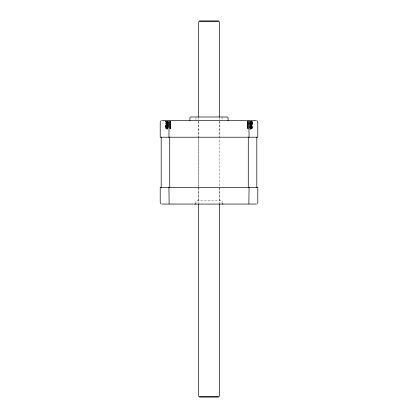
<?xml version="1.0" encoding="UTF-8"?>
<svg xmlns="http://www.w3.org/2000/svg" width="418" height="418" viewBox="0 0 418 418"><rect width="100%" height="100%" fill="white"/><g stroke="black" fill="none" stroke-linecap="round" stroke-linejoin="round"><path stroke-width="0.31" stroke-dasharray="2.09 1.57" d="M168.041 124.961L165.852 124.512L168.229 124.277M166.354 128.326L165.852 127.997L168.266 127.756M168.386 125.855L165.847 125.614L168.355 125.139M168.417 122.369L165.847 122.129L168.323 121.654M169.734 121.356L170.251 121.445L169.886 121.774M169.854 127.877L170.257 127.547L169.776 127.459M169.797 123.979L170.257 124.068L169.833 124.392M248.125 128.143L247.566 128.326L248.266 128.326L247.749 128.232L248.12 127.908M248.271 124.841L247.749 124.752L248.104 124.423M248.193 125.703L247.743 125.614L248.177 125.285M248.214 122.223L247.743 122.129L248.156 121.805M249.974 121.241L252.148 121.685L249.755 121.925M249.692 128.028L252.148 127.547L249.562 127.312M249.598 123.827L252.153 124.068L249.661 124.543M168.329 121.894C164.854 121.685 164.776 123.179 168.297 122.996M168.135 127.579C165.471 127.762 165.45 126.691 168.141 126.894M169.713 124.841L170.251 124.93L169.907 125.259M169.833 124.156L170.737 123.78L169.865 123.352M248.255 128.086L247.263 127.704L248.057 127.046M248.052 127.433L247.759 127.103M249.943 124.721L252.148 125.17L249.786 125.405M249.656 124.303C253.188 124.517 253.193 123.007 249.718 123.206M168.235 124.512C164.645 124.324 164.985 125.875 168.391 125.614M248.198 125.468L247.273 125.107L248.109 124.663M168.12 124.799L165.376 125.008L165.904 125.405M247.963 125.196L247.273 125.008L247.973 124.919M168.109 125.316L165.376 125.039M168.052 127.056L165.371 126.779L168.015 126.267M247.628 125.17L247.273 125.039M248.349 126.967L247.268 126.779L248.255 126.388M249.687 126.685L251.976 126.863L252.629 127.26L249.954 126.983M168.219 121.837L165.371 121.601L168.423 122.129M166.108 123.456L165.371 123.268L168.454 122.756M169.974 122.808L170.325 122.84L169.974 122.735M248.318 121.481L247.289 121.628L247.879 121.21M249.53 123.441L252.629 122.929L250.92 122.751M165.841 127.72L166.667 127.851L165.366 127.631L168.141 127.135M169.776 126.774L170.737 126.408L169.896 126.215M169.901 125.019L170.737 124.668L169.938 124.475M248.109 127.824L247.263 127.631L248.24 127.516M247.759 127.37L248.057 127.281M249.504 126.644L252.634 126.335L252.164 126.246L252.634 126.408L252.085 126.717L249.562 126.926M249.781 125.17L252.634 124.668L249.745 124.433M168.417 124.459C164.305 123.953 164.635 124.512 168.046 124.721M168.365 126.199L165.366 125.891L166.003 126.299L168.266 126.476M169.771 127.699L170.743 128.148L169.86 127.955M248.187 124.345L247.508 124.214M248.151 126.084L247.487 125.954M249.562 127.547L252.085 127.756L252.634 128.148L249.64 127.84M168.475 122.72L165.366 122.411M169.739 123.665L170.142 123.697L169.745 123.592M169.865 122.16L170.743 121.972L169.734 121.596M248.229 122.605L247.263 122.411L248.14 122.845M252.044 123.623L252.634 123.712L249.494 123.472M249.969 121.476L252.07 121.654L252.634 122.04L249.546 121.737M169.692 125.912L170.737 125.452L169.703 125.332M249.938 124.961L252.634 125.52L250.006 125.243M166.333 122.605L165.941 122.5M166.291 124.345L165.904 124.24M252.075 121.957L251.683 121.852M252.3 127.203L251.552 127.072M252.007 125.431L251.599 125.332M252.038 123.697L251.641 123.592M166.495 125.228L165.732 125.097M166.453 126.967L165.706 126.837M251.432 122.709L252.221 122.84M166.583 121.748L165.789 121.617M166.714 126.111L165.873 125.98M252.132 128.06L251.291 127.929M252.164 126.246L249.698 126.1M252.195 124.58L251.385 124.449M247.273 125.107L247.978 124.992M165.983 121.21L168.073 121.476M247.764 121.241L248.292 121.356M169.886 121.539L170.251 121.445M249.75 121.685L252.148 121.445M165.852 128.232L168.271 127.997M169.849 127.636L170.257 127.547M249.687 127.788L252.148 127.547M170.455 123.723L170.737 123.78L170.142 123.697M247.743 122.129L248.161 122.04M165.847 125.614L168.36 125.374M247.743 125.614L248.177 125.525M169.677 122.667L170.737 122.04L169.954 122.401M249.88 122.787L252.044 122.61L252.634 122.04L249.875 122.547M249.948 129.648L252.148 128.326M247.785 122.103L247.304 122.385L248.12 122.296M165.868 121.241L165.371 121.528L168.015 121.392M170.225 121.476L170.727 121.189M165.899 125.583L165.366 125.891L166.777 125.818M252.122 121.476L252.624 121.189M247.79 125.583L247.257 125.964L248.125 126.33M169.938 122.49L170.732 122.929L169.755 123.294M170.215 127.579L170.732 127.192L169.849 126.837M252.111 127.579L252.613 127.291L249.818 127.5M165.878 128.206L168.334 128.326M247.493 124.167L248.318 123.77M169.849 126.597L170.257 126.926L169.776 127.015M249.687 126.45L252.153 126.926L249.567 127.161M168.292 123.232L165.852 122.756L168.449 122.521M248.14 123.085L247.749 122.756L248.235 122.667M169.755 123.529L170.251 123.441L169.87 123.111M249.536 123.681C252.404 123.9 252.749 122.782 249.724 122.965M168.261 126.717L165.852 126.476L168.01 126.032M248.12 126.565L247.749 126.241L248.255 126.152M168.485 127.396L165.366 127.704L168.491 127.469M247.263 127.704L248.245 127.584M170.737 126.408L170.46 126.466M252.634 126.335L249.504 126.57M169.922 125.734L170.246 126.064L169.698 126.152M249.818 125.583L252.143 125.823L249.912 126.267M165.742 128.326L166.098 128.295M247.639 128.326L247.989 128.295M168.167 124.099L165.857 123.859L168.104 123.409M170.434 124.726L170.737 124.595L169.713 124.783M251.124 124.815L252.634 124.595L250.021 124.872M169.666 123.044L170.575 122.871M251.981 123.017L252.629 122.855L249.969 123.132M170.732 122.929L170.408 122.986M168.172 123.859L165.376 123.341L168.073 123.132M248.073 123.707L247.268 123.341L247.999 123.456M169.98 127.307L170.732 127.192L169.656 127.145M170.701 123.812L169.907 123.9M252.597 123.812L250.837 123.958M170.701 123.738L169.907 123.827M252.597 123.738L249.708 124.021M165.408 122.385L168.323 122.176M252.587 122.072L251.761 122.16M247.581 121.544L247.268 121.601L248.214 121.983M168.067 123.059L165.376 123.341M248.36 123.221L247.409 123.326M249.635 128.326L252.336 128.326C253.345 127.955 249.525 128.545 251.218 128.221M170.612 121.215L169.624 121.304M252.509 121.215L249.912 121.392M168.125 124.872L165.382 125.081L165.732 125.17M166.118 126.732L165.371 126.847L168.141 127.344M169.985 127.38L170.628 127.234M248.015 126.732L247.268 126.847L248.057 127.192M249.812 127.427L252.629 127.192L252.3 127.129M248.235 122.908L247.278 123.3M249.76 125.687L252.634 125.452L252.007 125.363M249.76 125.761L252.608 125.552L249.907 126.032M168.329 122.249L165.366 122.484L165.936 122.573M248.12 122.369L247.304 122.458L247.832 122.573M248.318 123.529L247.754 123.618L248.067 123.947M249.656 122.281L252.634 121.972L252.075 121.884M168.381 123.916L165.361 124.151L168.109 123.65M168.381 123.989L165.361 124.224L165.904 124.313M248.161 124.109L247.257 124.151L247.801 124.313M248.198 125.776L247.257 125.891L247.769 126.053M166.301 125.776L165.366 125.964L165.873 126.053M169.792 128.19L170.743 128.075L170.257 127.788M169.797 128.263L170.743 128.148L169.692 128.326M248.203 125.844L247.315 125.996M251.218 128.295L252.634 128.075L252.148 127.788M169.755 126.523L170.737 126.335L169.917 125.97M166.421 121.408L165.371 121.601L165.784 121.69M170.084 123.017L170.408 122.913M252.305 122.913L249.964 123.059M169.943 125.64L170.737 125.452L169.713 125.081M169.865 122.087L170.246 122.129M248.156 124.036L247.775 124.136M169.75 126.45L170.152 126.497M169.708 124.71L170.121 124.757M248.318 121.408L247.905 121.513M169.666 122.976L170.084 122.944M248.36 123.148L247.608 123.284M166.113 126.659L168.177 126.612M166.907 121.382L168.015 121.324M166.772 125.745L168.438 125.729M252.143 122.338L249.65 122.208M249.912 121.324L251.521 121.304M167.299 125.713L168.433 125.656M168.177 126.539L166.552 126.701M249.703 123.947L250.277 123.916M167.409 128.326L168.099 128.289M250.016 124.799L250.581 124.773M249.995 128.289L250.69 128.253M249.541 121.805L251.678 121.925M249.802 122.62L250.372 122.646M249.802 122.693L250.925 122.678M249.489 123.545L251.636 123.665M249.75 124.36L250.319 124.386M250.006 125.316L251.594 125.405M168.219 121.763L166.589 121.675M249.692 126.173L251.338 126.257M168.475 122.646L166.338 122.531M249.948 127.056L251.552 127.145M168.167 123.503L167.048 123.446M168.161 123.576L165.758 123.357M249.64 127.913L251.291 127.997M168.423 124.386L166.296 124.271M168.114 125.243L166.5 125.154M168.37 126.126L166.719 126.037M168.057 126.983L166.458 126.894M168.318 127.866L167.19 127.809M168.313 127.939L166.672 127.777M250.868 124.491L251.38 124.522M249.849 122.103L250.774 122.16M249.844 122.338L252.613 122.824L252.226 122.767M249.593 124.068L252.634 124.595M249.812 125.823L252.597 126.304M167.608 121.21L168.078 121.241M249.907 128.206L251.589 128.326M168.015 128.206L165.366 127.704M251.338 126.189L251.793 126.215M248.391 125.228L247.628 125.097M248.349 126.894L247.602 126.837M169.656 127.072L170.079 127.103M169.698 125.405L170.11 125.431M247.832 122.5L248.235 122.531M247.801 124.24L248.193 124.271M169.781 121.925L170.178 121.884M247.769 125.98L248.151 126.011M247.738 127.72L248.109 127.751M169.854 128.028L170.236 128.06M169.896 126.288L170.267 126.32M169.933 124.548L170.298 124.58M247.686 121.617L248.041 121.716M170.11 125.363L170.429 125.39M252.132 127.986L252.587 128.044M170.236 127.986L170.69 128.044M247.738 127.793L247.304 127.736M170.267 126.246L170.539 126.278M165.841 127.793L165.408 127.736M248.276 124.601L247.325 124.256M252.195 124.507L252.603 124.564M170.298 124.507L170.737 124.595M165.758 123.43L165.382 123.367M169.792 124.214L170.706 124.564M247.597 126.91L247.268 126.847L247.66 126.691M165.706 126.91L165.371 126.847L165.763 126.691M169.938 122.249L170.246 122.338M250.377 128.232L250.701 128.326M247.749 128.326L249.4 129.319M165.852 128.326L168.052 129.648M222.057 116.998L222.057 119.903M222.068 203.247L222.068 200.635L195.932 200.635L195.932 203.247M219.455 121.126L219.455 136.566M219.455 188.022L219.455 200.635M219.309 117.599L219.309 120.865M219.309 121.518L219.309 203.122M198.754 137.862L198.754 187.395M198.691 117.599L198.691 120.865M198.691 121.518L198.691 203.122M198.545 121.126L198.545 137.209M198.545 188.022L198.545 200.635M195.943 117.578L195.943 119.903"/><path stroke-width="0.63" d="M169.133 120.99L168.924 137.209M248.867 203.613L249.076 187.395M160.721 120.99L160.209 122.223L160.209 137.209L257.791 137.209L257.791 122.223L257.279 120.99M195.817 203.686L195.06 204.12M257.279 203.613L257.791 202.38L257.791 187.395L160.209 187.395L160.209 202.38L160.721 203.613M161.505 120.541L256.495 120.541M256.495 204.062L161.505 204.062M199.417 20.9L218.583 20.9M199.417 397.1L218.583 397.1M222.94 204.12L222.183 203.686M248.867 120.99L249.076 137.209M169.133 203.613L168.924 187.395M256.814 137.209L256.814 187.395M248.276 137.209L248.276 187.395M228.113 120.483L228.082 117.641L227.282 116.998L190.718 116.998L189.918 117.641L189.887 120.483M219.309 116.946L219.309 21.626L198.691 21.626L198.691 116.946M219.309 203.775L219.309 396.374L198.691 396.374L198.691 203.775M169.724 137.209L169.724 187.395M161.186 137.209L161.186 187.395"/></g></svg>
